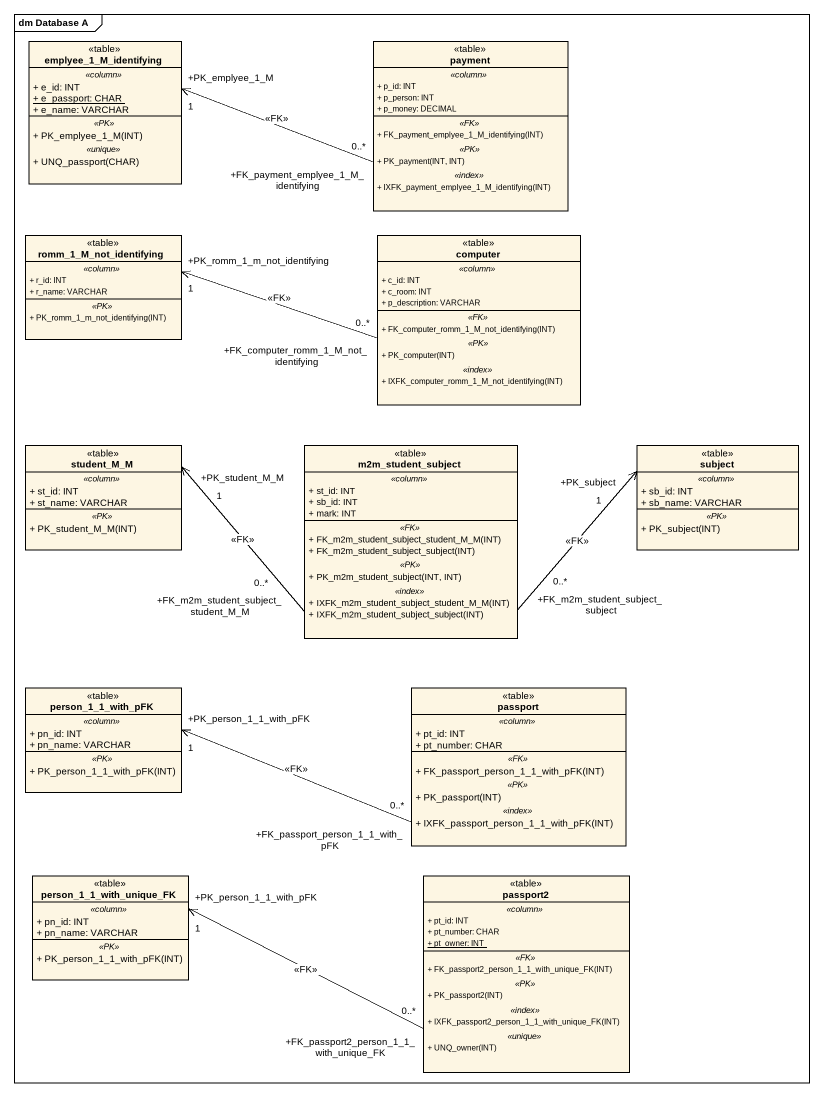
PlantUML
@startuml
mainframe dm Database A
hide circle
hide empty members
skinparam classAttributeIconSize 0
class emplyee_1_M_identifying <<table>> {
  .. <<column>> ..
  + e_id: INT
  {static} + e_passport: CHAR
  + e_name: VARCHAR
  .. <<PK>> ..
  + PK_emplyee_1_M(INT)
  .. <<unique>> ..
  + UNQ_passport(CHAR)
}
class payment <<table>> {
  .. <<column>> ..
  + p_id: INT
  + p_person: INT
  + p_money: DECIMAL
  .. <<FK>> ..
  + FK_payment_emplyee_1_M_identifying(INT)
  .. <<PK>> ..
  + PK_payment(INT, INT)
  .. <<index>> ..
  + IXFK_payment_emplyee_1_M_identifying(INT)
}
class romm_1_M_not_identifying <<table>> {
  .. <<column>> ..
  + r_id: INT
  + r_name: VARCHAR
  .. <<PK>> ..
  + PK_romm_1_m_not_identifying(INT)
}
class computer <<table>> {
  .. <<column>> ..
  + c_id: INT
  + c_room: INT
  + p_description: VARCHAR
  .. <<FK>> ..
  + FK_computer_romm_1_M_not_identifying(INT)
  .. <<PK>> ..
  + PK_computer(INT)
  .. <<index>> ..
  + IXFK_computer_romm_1_M_not_identifying(INT)
}
class student_M_M <<table>> {
  .. <<column>> ..
  + st_id: INT
  + st_name: VARCHAR
  .. <<PK>> ..
  + PK_student_M_M(INT)
}
class m2m_student_subject <<table>> {
  .. <<column>> ..
  + st_id: INT
  + sb_id: INT
  + mark: INT
  .. <<FK>> ..
  + FK_m2m_student_subject_student_M_M(INT)
  + FK_m2m_student_subject_subject(INT)
  .. <<PK>> ..
  + PK_m2m_student_subject(INT, INT)
  .. <<index>> ..
  + IXFK_m2m_student_subject_student_M_M(INT)
  + IXFK_m2m_student_subject_subject(INT)
}
class subject <<table>> {
  .. <<column>> ..
  + sb_id: INT
  + sb_name: VARCHAR
  .. <<PK>> ..
  + PK_subject(INT)
}
class person_1_1_with_pFK <<table>> {
  .. <<column>> ..
  + pn_id: INT
  + pn_name: VARCHAR
  .. <<PK>> ..
  + PK_person_1_1_with_pFK(INT)
}
class passport <<table>> {
  .. <<column>> ..
  + pt_id: INT
  + pt_number: CHAR
  .. <<FK>> ..
  + FK_passport_person_1_1_with_pFK(INT)
  .. <<PK>> ..
  + PK_passport(INT)
  .. <<index>> ..
  + IXFK_passport_person_1_1_with_pFK(INT)
}
class person_1_1_with_unique_FK <<table>> {
  .. <<column>> ..
  + pn_id: INT
  + pn_name: VARCHAR
  .. <<PK>> ..
  + PK_person_1_1_with_pFK(INT)
}
class passport2 <<table>> {
  .. <<column>> ..
  + pt_id: INT
  + pt_number: CHAR
  {static} + pt_owner: INT
  .. <<FK>> ..
  + FK_passport2_person_1_1_with_unique_FK(INT)
  .. <<PK>> ..
  + PK_passport2(INT)
  .. <<index>> ..
  + IXFK_passport2_person_1_1_with_unique_FK(INT)
  .. <<unique>> ..
  + UNQ_owner(INT)
}
payment "+FK_payment_emplyee_1_M_identifying\n0..*" -left-> "+PK_emplyee_1_M\n1" emplyee_1_M_identifying : <<FK>>
computer "+FK_computer_romm_1_M_not_identifying\n0..*" -left-> "+PK_romm_1_m_not_identifying\n1" romm_1_M_not_identifying : <<FK>>
m2m_student_subject "+FK_m2m_student_subject_student_M_M\n0..*" -left-> "+PK_student_M_M\n1" student_M_M : <<FK>>
m2m_student_subject "+FK_m2m_student_subject_subject\n0..*" -right-> "+PK_subject\n1" subject : <<FK>>
passport "+FK_passport_person_1_1_with_pFK\n0..*" -left-> "+PK_person_1_1_with_pFK\n1" person_1_1_with_pFK : <<FK>>
passport2 "+FK_passport2_person_1_1_with_unique_FK\n0..*" -left-> "+PK_person_1_1_with_pFK\n1" person_1_1_with_unique_FK : <<FK>>
@enduml
